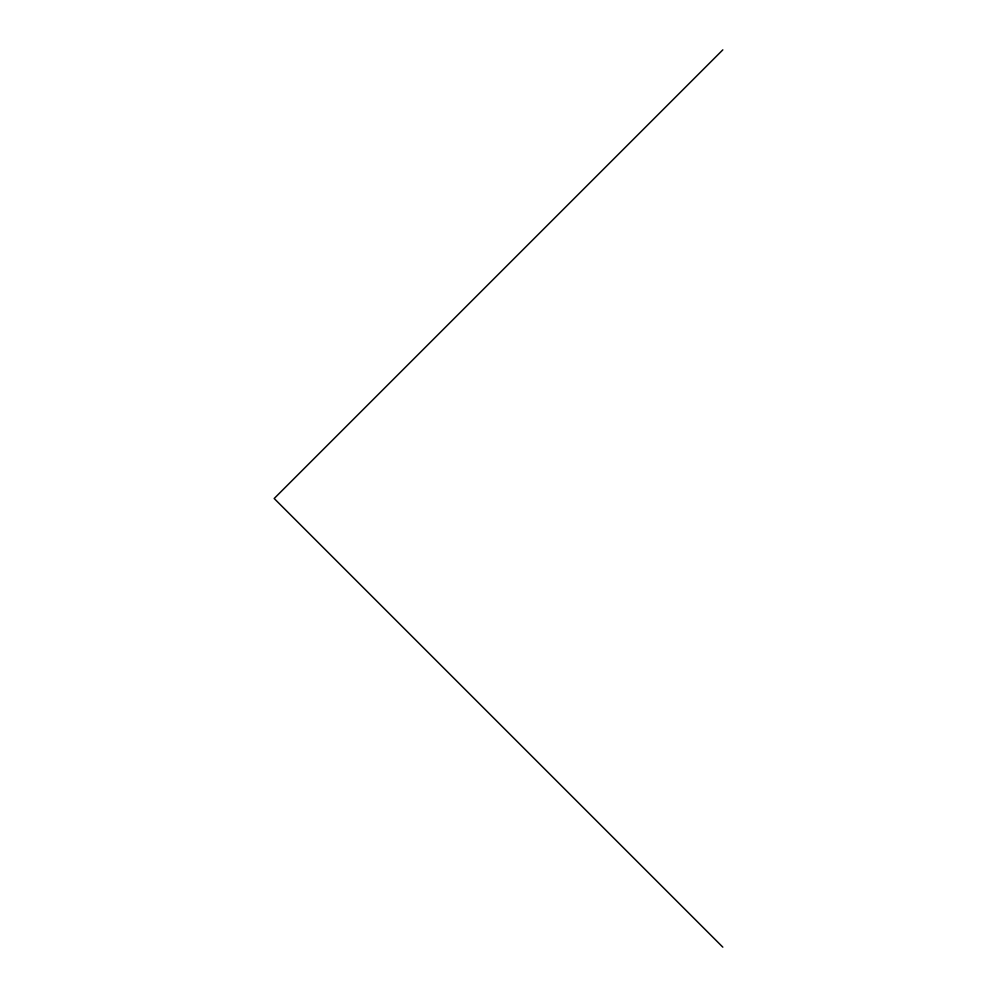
<?xml version="1.0" encoding="UTF-8"?>
<svg xmlns="http://www.w3.org/2000/svg" width="997" height="997" viewBox="0 0 997 997"><rect width="100%" height="100%" fill="white"/><g stroke="black" fill="none" stroke-linecap="round" stroke-linejoin="round"><path stroke-width="1.5" d="M722.825 49.85L274.175 498.5L722.825 947.15"/></g></svg>
